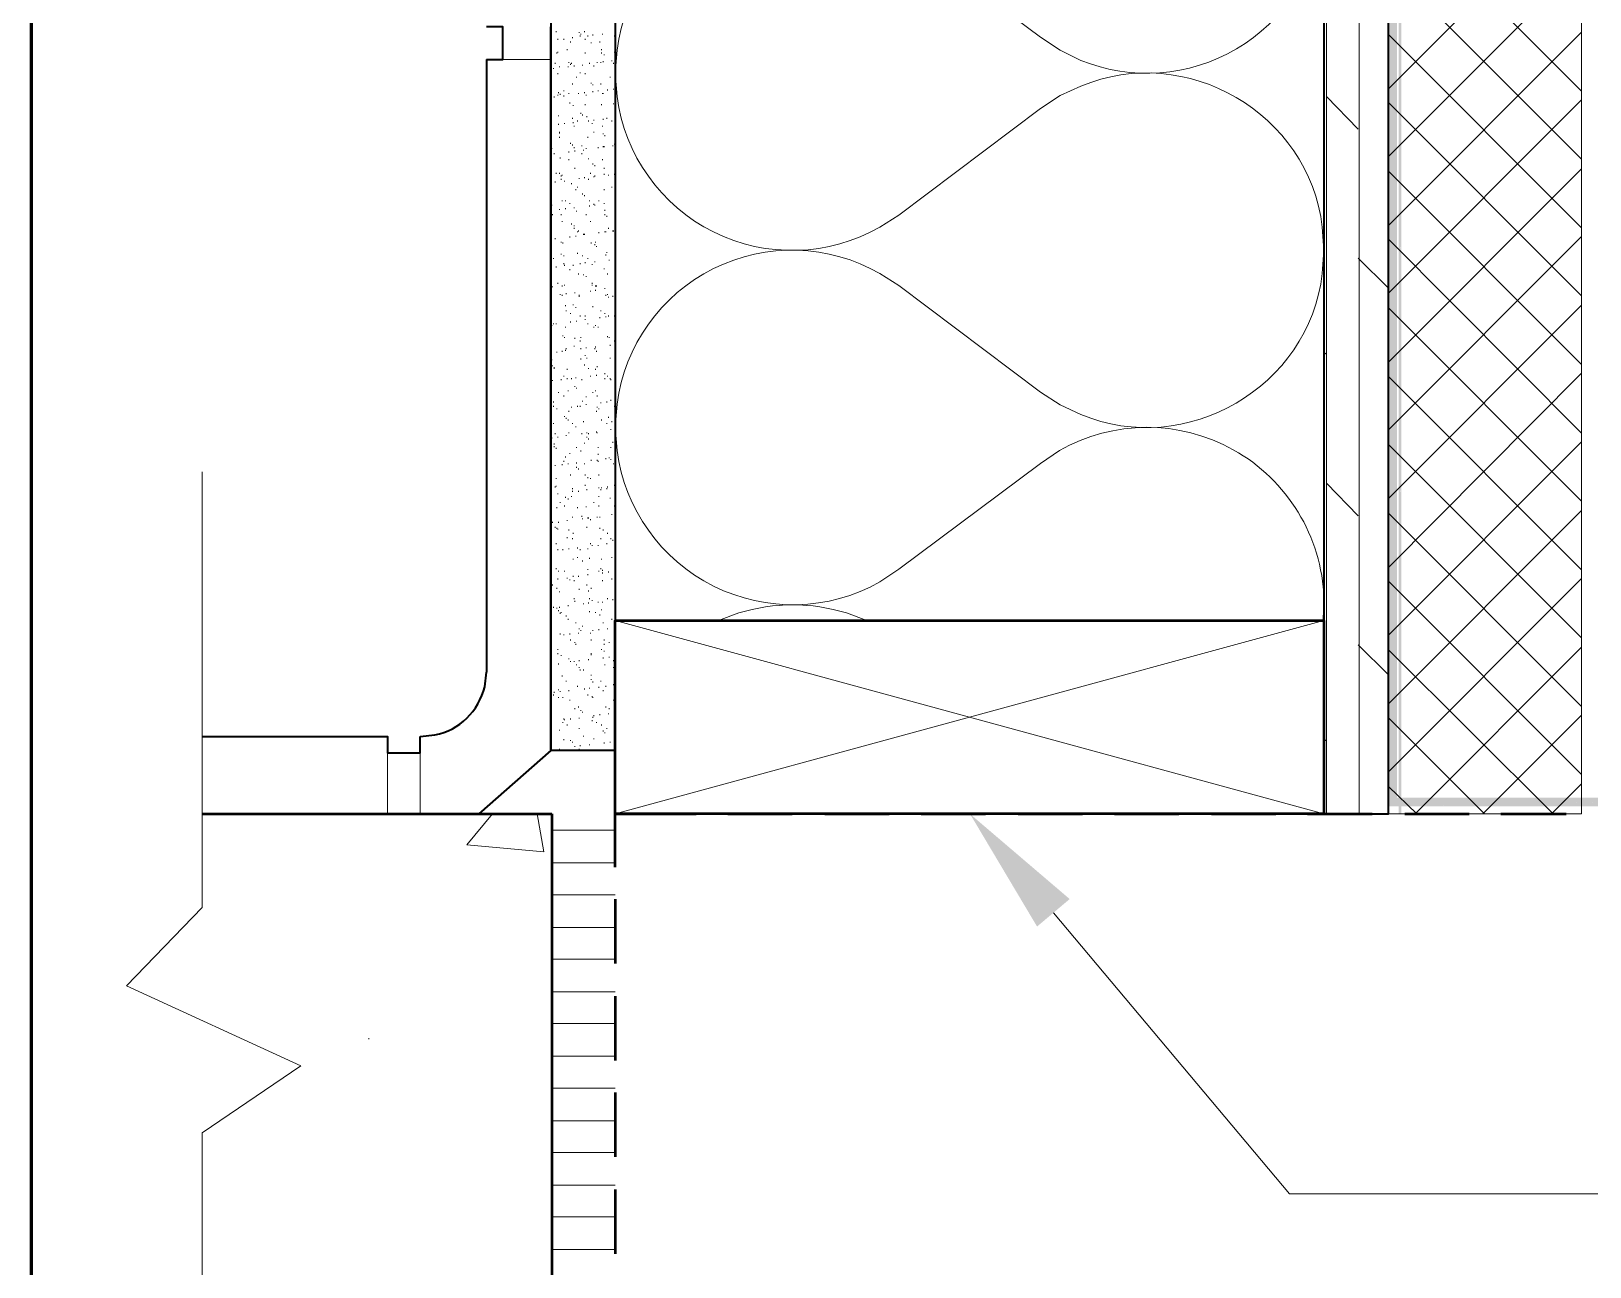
# Model space of a CAD drawing. Header units: inches. Extents: x 5 to 516, y -193 to 129.
# Drawn here: x 14.901 to 16.917, y -168.171 to -166.574 of the extents above; entities that cross this region are included whole.
import ezdxf

# ---------------------------------------------------------------- set-up
doc = ezdxf.new("R2010")
doc.units = ezdxf.units.IN
doc.header["$MEASUREMENT"] = 0
doc.layers.add('PDF7_Geometry', color=7, linetype='Continuous')
doc.layers.add('PDF7_Solid Fills', color=7, linetype='Continuous')

msp = doc.modelspace()

# ---------------------------------------------------------------- hatches: boundary and pattern name
at = {"layer": 'PDF7_Solid Fills', "transparency": 33554559}
for points in [[(16.6579946, -167.5757836), (16.6679946, -167.5646725), (16.6679953, -164.9446706), (16.6579946, -164.9446723)], [(16.6913288, -165.1424497), (16.6879955, -165.1413385), (16.670219, -165.1535597), (16.6735518, -167.5857827), (16.673551, -165.155783)]]:
    msp.add_hatch(color=256, dxfattribs=at).paths.add_polyline_path(points)

# ---------------------------------------------------------------- linework, layer by layer
at = {"layer": 'PDF7_Geometry', "lineweight": 60}
msp.add_lwpolyline([(59.9013316, -193.1846724), (59.9013316, -163.1857822), (14.901328, -163.1857822), (14.901328, -193.1846724)], dxfattribs=at)
at = {"layer": 'PDF7_Geometry', "lineweight": 35}
for points in [[(15.573549, -163.7202264), (15.573549, -167.5035601)], [(15.6568823, -163.7202273), (15.6568823, -167.503561), (15.573549, -167.503561), (15.573549, -166.5680053)], [(16.573549, -163.7202264), (16.573549, -167.5857824), (16.6568824, -167.5857824), (16.6568824, -163.7202264)], [(15.4902182, -166.6102277), (15.5113293, -166.6102277), (15.5113293, -166.5680055), (15.4902182, -166.5680055)], [(15.4902156, -166.6102277), (15.4902156, -167.40245)], [(15.4879958, -167.4213372), (15.490218, -167.4024483)], [(15.1235507, -167.4857819), (15.3624396, -167.4857819), (15.3624396, -167.506893), (15.4046619, -167.506893), (15.4046619, -167.4857819)], [(15.4046624, -167.4857816), (15.4235513, -167.4835594)], [(15.573549, -167.503561), (15.4802156, -167.5857832)]]:
    msp.add_lwpolyline(points, dxfattribs=at)
at = {"layer": 'PDF7_Geometry', "lineweight": 15}
for points in [[(16.5768856, -167.5857821), (16.5768856, -163.7202261)], [(16.6191039, -167.5857821), (16.6191039, -163.7202261)], [(16.6568824, -163.7202264), (16.6568824, -167.5857824), (16.9068824, -167.5857824), (16.9068824, -163.7202264)], [(16.6568824, -166.648004), (16.9068824, -166.398004)], [(16.9068824, -166.6513383), (16.6568824, -166.4013383)], [(16.6568824, -166.7357816), (16.9068824, -166.4857816)], [(16.9068824, -166.7391159), (16.6568824, -166.4891159)], [(15.5802176, -166.5746714), (15.5802176, -166.5735603)], [(15.5824375, -166.5846721), (15.5824375, -166.583561)], [(15.5902183, -166.5846721), (15.5902183, -166.583561)], [(15.5991069, -166.5880042), (15.5991069, -166.586893)], [(15.6013267, -166.58245), (15.6013267, -166.5813388)], [(15.6102153, -166.5757836), (15.6102153, -166.5746724)], [(15.6113275, -166.5802278), (15.6113275, -166.5791167)], [(15.6124397, -166.5780034), (15.6124397, -166.5768923)], [(15.6168839, -166.5746714), (15.6168839, -166.5735603)], [(15.6179961, -166.5846721), (15.6179961, -166.583561)], [(15.6213282, -166.5802278), (15.6213282, -166.5791167)], [(15.6257725, -166.5891164), (15.6257725, -166.5880052)], [(15.6279969, -166.5791156), (15.6279969, -166.5780045)], [(15.6368854, -166.5880042), (15.6368854, -166.586893)], [(15.6402174, -166.5780034), (15.6402174, -166.5768923)], [(15.6557746, -166.5802278), (15.6557746, -166.5791167)], [(16.6568824, -166.8246714), (16.9068824, -166.5746714)], [(16.9068824, -166.8280035), (16.6568824, -166.5780034)], [(15.5113293, -166.6102277), (15.5735515, -166.6102277)], [(15.5813298, -166.6024491), (15.5813298, -166.601338)], [(15.5824375, -166.6013369), (15.5824375, -166.6002258)], [(15.5946626, -166.5980049), (15.5946626, -166.5968938)], [(15.6179961, -166.6024491), (15.6179961, -166.601338)], [(15.6391053, -166.5980049), (15.6391053, -166.5968938)], [(15.6391053, -166.6024491), (15.6391053, -166.601338)], [(15.6424373, -166.6046713), (15.6424373, -166.6035602)], [(15.652438, -166.6124499), (15.652438, -166.6113388)], [(15.6557746, -166.6013369), (15.6557746, -166.6002258)], [(15.5768856, -166.6224483), (15.5768856, -166.6213372)], [(15.5791054, -166.6157819), (15.5791054, -166.6146708)], [(15.5824375, -166.6291147), (15.5824375, -166.6280036)], [(15.5846619, -166.6202262), (15.5846619, -166.6191151)], [(15.5957703, -166.6202262), (15.5957703, -166.6191151)], [(15.5968825, -166.614672), (15.5968825, -166.6135609)], [(15.5991069, -166.6168941), (15.5991069, -166.615783)], [(15.6002191, -166.6157819), (15.6002191, -166.6146708)], [(15.6035511, -166.6191163), (15.6035511, -166.6180052)], [(15.6113275, -166.6280048), (15.6113275, -166.6268937)], [(15.6146595, -166.6180041), (15.6146595, -166.616893)], [(15.6179961, -166.6291147), (15.6179961, -166.6280036)], [(15.6235481, -166.6157819), (15.6235481, -166.6146708)], [(15.6291045, -166.6191163), (15.6291045, -166.6180052)], [(15.6335488, -166.614672), (15.6335488, -166.6135609)], [(15.6379931, -166.614672), (15.6379931, -166.6135609)], [(15.6413296, -166.6135598), (15.6413296, -166.6124487)], [(15.6546624, -166.6157819), (15.6546624, -166.6146708)], [(15.6568823, -166.6280048), (15.6568823, -166.6268937)], [(15.5902183, -166.6513383), (15.5902183, -166.6502272)], [(15.6013267, -166.6424498), (15.6013267, -166.6413387)], [(15.6068832, -166.633559), (15.6068832, -166.6324479)], [(15.6257725, -166.6413376), (15.6257725, -166.6402265)], [(15.6279969, -166.6435597), (15.6279969, -166.6424486)], [(15.6279969, -166.6524482), (15.6279969, -166.6513371)], [(15.634661, -166.6513383), (15.634661, -166.6502272)], [(15.6379931, -166.6424498), (15.6379931, -166.6413387)], [(15.6468816, -166.6502261), (15.6468816, -166.649115)], [(15.6502182, -166.633559), (15.6502182, -166.6324479)], [(15.6546624, -166.6491162), (15.6546624, -166.6480051)], [(15.573549, -166.6691154), (15.573549, -166.6680043)], [(15.5779932, -166.6591169), (15.5779932, -166.6580058)], [(15.5824375, -166.6568925), (15.5824375, -166.6557814)], [(15.5835497, -166.6535604), (15.5835497, -166.6524493)], [(15.5857741, -166.6557826), (15.5857741, -166.6546715)], [(15.5902183, -166.6580047), (15.5902183, -166.6568936)], [(15.5968825, -166.6546726), (15.5968825, -166.6535615)], [(15.5979947, -166.6668932), (15.5979947, -166.6657821)], [(15.6024389, -166.6702276), (15.6024389, -166.6691164)], [(15.6091076, -166.6546726), (15.6091076, -166.6535615)], [(15.6168839, -166.6535604), (15.6168839, -166.6524493)], [(15.6179961, -166.6691154), (15.6179961, -166.6680043)], [(15.6191038, -166.6568925), (15.6191038, -166.6557814)], [(15.6391053, -166.6691154), (15.6391053, -166.6680043)], [(15.6402174, -166.6546726), (15.6402174, -166.6535615)], [(15.6413296, -166.6546726), (15.6413296, -166.6535615)], [(15.6546624, -166.6680054), (15.6546624, -166.6668943)], [(16.6179962, -166.7002275), (16.5768851, -166.6580052)], [(16.6568824, -166.912449), (16.9068824, -166.662449)], [(16.9068824, -166.9157833), (16.6568824, -166.6657833)], [(15.5835497, -166.6835604), (15.5835497, -166.6824492)], [(15.6013267, -166.6868947), (15.6013267, -166.6857836)], [(15.6024389, -166.6924489), (15.6024389, -166.6913378)], [(15.6079954, -166.6902267), (15.6079954, -166.6891156)], [(15.6124397, -166.680226), (15.6124397, -166.6791149)], [(15.6146595, -166.6824504), (15.6146595, -166.6813393)], [(15.620216, -166.6846703), (15.620216, -166.6835592)], [(15.6224404, -166.6902267), (15.6224404, -166.6891156)], [(15.6291045, -166.6891146), (15.6291045, -166.6880034)], [(15.6413296, -166.6880046), (15.6413296, -166.6868935)], [(15.6457739, -166.6868947), (15.6457739, -166.6857836)], [(15.652438, -166.6902267), (15.652438, -166.6891156)], [(15.5835497, -166.694671), (15.5835497, -166.6935599)], [(15.5846619, -166.7046717), (15.5846619, -166.7035606)], [(15.5846619, -166.7057817), (15.5846619, -166.7046706)], [(15.5846619, -166.7113381), (15.5846619, -166.710227)], [(15.591326, -166.6935611), (15.591326, -166.69245)], [(15.6035511, -166.6968931), (15.6035511, -166.695782)], [(15.6213282, -166.7113381), (15.6213282, -166.710227)], [(15.6268847, -166.6935611), (15.6268847, -166.69245)], [(15.6291045, -166.7046717), (15.6291045, -166.7035606)], [(15.6402174, -166.6968931), (15.6402174, -166.695782)], [(15.6413296, -166.7068939), (15.6413296, -166.7057828)], [(15.6435495, -166.709116), (15.6435495, -166.7080049)], [(15.5746612, -166.7257831), (15.5746612, -166.724672)], [(15.5779932, -166.7324495), (15.5779932, -166.7313384)], [(15.5968825, -166.7302274), (15.5968825, -166.7291163)], [(15.5991069, -166.7191167), (15.5991069, -166.7180056)], [(15.6013267, -166.7213389), (15.6013267, -166.7202277)], [(15.6035511, -166.7246709), (15.6035511, -166.7235598)], [(15.6046633, -166.7291152), (15.6046633, -166.7280041)], [(15.6135519, -166.7224488), (15.6135519, -166.7213377)], [(15.6135519, -166.7324495), (15.6135519, -166.7313384)], [(15.6157717, -166.7280053), (15.6157717, -166.7268941)], [(15.6191038, -166.7257831), (15.6191038, -166.724672)], [(15.634661, -166.7246709), (15.634661, -166.7235598)], [(15.6413296, -166.723561), (15.6413296, -166.7224499)], [(15.6424373, -166.723561), (15.6424373, -166.7224499)], [(15.6535502, -166.7224488), (15.6535502, -166.7213377)], [(15.6557746, -166.7202267), (15.6557746, -166.7191155)], [(15.5857741, -166.738006), (15.5857741, -166.7368949)], [(15.5968825, -166.7402258), (15.5968825, -166.7391147)], [(15.6046633, -166.7513388), (15.6046633, -166.7502277)], [(15.6224404, -166.7391159), (15.6224404, -166.7380048)], [(15.6279969, -166.7457823), (15.6279969, -166.7446712)], [(15.6302167, -166.7480044), (15.6302167, -166.7468933)], [(15.6402174, -166.7402258), (15.6402174, -166.7391147)], [(15.6424373, -166.7513388), (15.6424373, -166.7502277)], [(16.6568824, -167.0013388), (16.9068824, -166.7513388)], [(15.5791054, -166.7691158), (15.5791054, -166.7680047)], [(15.5802176, -166.7580052), (15.5802176, -166.7568941)], [(15.5846619, -166.7580052), (15.5846619, -166.7568941)], [(15.5868818, -166.7613372), (15.5868818, -166.7602261)], [(15.5868818, -166.7657838), (15.5868818, -166.7646726)], [(15.587994, -166.7602273), (15.587994, -166.7591162)], [(15.591326, -166.7680036), (15.591326, -166.7668925)], [(15.6002191, -166.771338), (15.6002191, -166.7702268)], [(15.6102153, -166.7646716), (15.6102153, -166.7635604)], [(15.6168839, -166.7635594), (15.6168839, -166.7624483)], [(15.6224404, -166.7657838), (15.6224404, -166.7646726)], [(15.6246603, -166.7580052), (15.6246603, -166.7568941)], [(15.6291045, -166.7624494), (15.6291045, -166.7613383)], [(15.6302167, -166.7613372), (15.6302167, -166.7602261)], [(15.6424373, -166.7591151), (15.6424373, -166.758004)], [(15.6479938, -166.7602273), (15.6479938, -166.7591162)], [(15.6557746, -166.7591151), (15.6557746, -166.758004)], [(15.6568823, -166.7724479), (15.6568823, -166.7713368)], [(16.9068824, -167.0046709), (16.6568824, -166.7546708)], [(15.587994, -166.7935615), (15.587994, -166.7924504)], [(15.5924382, -166.7935615), (15.5924382, -166.7924504)], [(15.605771, -166.7791165), (15.605771, -166.7780054)], [(15.6079954, -166.7757822), (15.6079954, -166.7746711)], [(15.6146595, -166.7846707), (15.6146595, -166.7835596)], [(15.6168839, -166.7868929), (15.6168839, -166.7857818)], [(15.6235481, -166.7935615), (15.6235481, -166.7924504)], [(15.6357732, -166.7935615), (15.6357732, -166.7924504)], [(15.6424373, -166.7791165), (15.6424373, -166.7780054)], [(15.652438, -166.7757822), (15.652438, -166.7746711)], [(15.5746612, -166.7991157), (15.5746612, -166.7980046)], [(15.5757734, -166.8113386), (15.5757734, -166.8102275)], [(15.5846619, -166.8046722), (15.5846619, -166.8035611)], [(15.5868818, -166.8113386), (15.5868818, -166.8102275)], [(15.5924382, -166.80356), (15.5924382, -166.8024489)], [(15.5979947, -166.7968936), (15.5979947, -166.7957825)], [(15.6035511, -166.8024501), (15.6035511, -166.801339)], [(15.6068832, -166.8068943), (15.6068832, -166.8057832)], [(15.6191038, -166.8113386), (15.6191038, -166.8102275)], [(15.6235481, -166.8002257), (15.6235481, -166.7991146)], [(15.6291045, -166.7980058), (15.6291045, -166.7968947)], [(15.6302167, -166.7991157), (15.6302167, -166.7980046)], [(15.6435495, -166.8057821), (15.6435495, -166.804671)], [(15.6435495, -166.8113386), (15.6435495, -166.8102275)], [(15.6457739, -166.8135607), (15.6457739, -166.8124496)], [(15.587994, -166.8202271), (15.587994, -166.819116)], [(15.6002191, -166.8235592), (15.6002191, -166.8224481)], [(15.6035511, -166.8257836), (15.6035511, -166.8246725)], [(15.6035511, -166.8291156), (15.6035511, -166.8280045)], [(15.6079954, -166.8335599), (15.6079954, -166.8324488)], [(15.6091076, -166.83245), (15.6091076, -166.8313389)], [(15.6246603, -166.8202271), (15.6246603, -166.819116)], [(15.6435495, -166.8335599), (15.6435495, -166.8324488)], [(15.6446617, -166.8335599), (15.6446617, -166.8324488)], [(15.6479938, -166.8291156), (15.6479938, -166.8280045)], [(15.6535502, -166.83245), (15.6535502, -166.8313389)], [(15.6546624, -166.83245), (15.6546624, -166.8313389)], [(16.5713259, -166.8868939), (16.5735481, -166.8568939), (16.5713259, -166.8268939)], [(15.5791054, -166.8424484), (15.5791054, -166.8413373)], [(15.5868818, -166.8468927), (15.5868818, -166.8457816)], [(15.5891062, -166.8480049), (15.5891062, -166.8468938)], [(15.5979947, -166.8402263), (15.5979947, -166.8391152)], [(15.605771, -166.8391164), (15.605771, -166.8380053)], [(15.6157717, -166.8368942), (15.6157717, -166.8357831)], [(15.6168839, -166.8368942), (15.6168839, -166.8357831)], [(15.6257725, -166.8480049), (15.6257725, -166.8468938)], [(15.6302167, -166.850227), (15.6302167, -166.8491159)], [(15.6313289, -166.8468927), (15.6313289, -166.8457816)], [(15.6324411, -166.8524492), (15.6324411, -166.8513381)], [(15.6357732, -166.8346721), (15.6357732, -166.833561)], [(16.6568824, -167.0891164), (16.9068824, -166.8391164)], [(16.9068824, -167.0935607), (16.6568824, -166.8424495)], [(15.5768856, -166.8680041), (15.5768856, -166.866893)], [(15.5868818, -166.8624499), (15.5868818, -166.8613388)], [(15.5902183, -166.864672), (15.5902183, -166.8635609)], [(15.5902183, -166.8746705), (15.5902183, -166.8735594)], [(15.6079954, -166.8613377), (15.6079954, -166.8602266)], [(15.6113275, -166.8746705), (15.6113275, -166.8735594)], [(15.6146595, -166.864672), (15.6146595, -166.8635609)], [(15.6179961, -166.8735605), (15.6179961, -166.8724494)], [(15.6213282, -166.8680041), (15.6213282, -166.866893)], [(15.6302167, -166.8724484), (15.6302167, -166.8713372)], [(15.6446617, -166.8635598), (15.6446617, -166.8624487)], [(15.6457739, -166.8602278), (15.6457739, -166.8591166)], [(15.649106, -166.8702262), (15.649106, -166.8691151)], [(15.6568823, -166.8691163), (15.6568823, -166.8680052)], [(16.6568824, -166.9057826), (16.6179935, -166.8668937)], [(15.5802176, -166.8791147), (15.5802176, -166.8780036)], [(15.591326, -166.8768949), (15.591326, -166.8757838)], [(15.5979947, -166.8824491), (15.5979947, -166.881338)], [(15.6024389, -166.8768949), (15.6024389, -166.8757838)], [(15.6091076, -166.8880055), (15.6091076, -166.8868944)], [(15.6157717, -166.8891155), (15.6157717, -166.8880044)], [(15.6191038, -166.8913376), (15.6191038, -166.8902265)], [(15.6268847, -166.8757827), (15.6268847, -166.8746716)], [(15.6424373, -166.8813391), (15.6424373, -166.880228)], [(15.6468816, -166.8880055), (15.6468816, -166.8868944)], [(15.5757734, -166.9046727), (15.5757734, -166.9035615)], [(15.5824375, -166.9002261), (15.5824375, -166.899115)], [(15.5857741, -166.9146711), (15.5857741, -166.91356)], [(15.587994, -166.9035605), (15.587994, -166.9024493)], [(15.591326, -166.9024483), (15.591326, -166.9013372)], [(15.5935504, -166.9135612), (15.5935504, -166.9124501)], [(15.6046633, -166.912449), (15.6046633, -166.9113379)], [(15.6246603, -166.9102269), (15.6246603, -166.9091157)], [(15.6268847, -166.9002261), (15.6268847, -166.899115)], [(15.6268847, -166.9024483), (15.6268847, -166.9013372)], [(15.6313289, -166.9035605), (15.6313289, -166.9024493)], [(15.6313289, -166.9091169), (15.6313289, -166.9080058)], [(15.6324411, -166.9035605), (15.6324411, -166.9024493)], [(15.6435495, -166.9068925), (15.6435495, -166.9057814)], [(15.6468816, -166.9146711), (15.6468816, -166.91356)], [(15.587994, -166.9157833), (15.587994, -166.9146722)], [(15.5924382, -166.9291161), (15.5924382, -166.928005)], [(15.6024389, -166.9280039), (15.6024389, -166.9268928)], [(15.605771, -166.9313382), (15.605771, -166.9302271)], [(15.6102153, -166.9157833), (15.6102153, -166.9146722)], [(15.6102153, -166.9168933), (15.6102153, -166.9157821)], [(15.6279969, -166.930226), (15.6279969, -166.9291149)], [(15.6446617, -166.9157833), (15.6446617, -166.9146722)], [(15.6479938, -166.9180054), (15.6479938, -166.9168943)], [(15.6535502, -166.9168933), (15.6535502, -166.9157821)], [(16.6568824, -167.1780039), (16.9068824, -166.9280039)], [(16.9068824, -167.1813383), (16.6568824, -166.9313382)], [(15.5746612, -166.9546718), (15.5746612, -166.9535606)], [(15.5768856, -166.9524496), (15.5768856, -166.9513385)], [(15.5802176, -166.9524496), (15.5802176, -166.9513385)], [(15.5935504, -166.9357825), (15.5935504, -166.9346714)], [(15.5991069, -166.9391146), (15.5991069, -166.9380035)], [(15.5991069, -166.9502275), (15.5991069, -166.9491164)], [(15.6068832, -166.9491153), (15.6068832, -166.9480042)], [(15.6113275, -166.9424489), (15.6113275, -166.9413378)], [(15.6179961, -166.9424489), (15.6179961, -166.9413378)], [(15.6179961, -166.9468932), (15.6179961, -166.9457821)], [(15.6213282, -166.9524496), (15.6213282, -166.9513385)], [(15.6313289, -166.9546718), (15.6313289, -166.9535606)], [(15.6368854, -166.944671), (15.6368854, -166.9435599)], [(15.6379931, -166.9357825), (15.6379931, -166.9346714)], [(15.6435495, -166.9391146), (15.6435495, -166.9380035)], [(15.6446617, -166.9435611), (15.6446617, -166.94245)], [(15.6479938, -166.9424489), (15.6479938, -166.9413378)], [(15.6557746, -166.9424489), (15.6557746, -166.9413378)], [(15.573549, -166.9713389), (15.573549, -166.9702278)], [(15.5891062, -166.9680045), (15.5891062, -166.9668934)], [(15.591326, -166.9702267), (15.591326, -166.9691156)], [(15.5924382, -166.9568939), (15.5924382, -166.9557828)], [(15.6046633, -166.9713389), (15.6046633, -166.9702278)], [(15.6113275, -166.9746709), (15.6113275, -166.9735598)], [(15.6124397, -166.9702267), (15.6124397, -166.9691156)], [(15.6291045, -166.9568939), (15.6291045, -166.9557828)], [(15.634661, -166.9568939), (15.634661, -166.9557828)], [(15.6468816, -166.9691167), (15.6468816, -166.9680056)], [(15.6557746, -166.9746709), (15.6557746, -166.9735598)], [(15.573549, -166.9902259), (15.573549, -166.9891148)], [(15.5813298, -166.9891159), (15.5813298, -166.9880048)], [(15.587994, -166.988006), (15.587994, -166.9868949)], [(15.5924382, -166.9868938), (15.5924382, -166.9857827)], [(15.5935504, -166.9846717), (15.5935504, -166.9835606)], [(15.6035511, -166.9813373), (15.6035511, -166.9802262)], [(15.6124397, -166.9846717), (15.6124397, -166.9835606)], [(15.6179961, -166.9935602), (15.6179961, -166.9924491)], [(15.6191038, -166.9835595), (15.6191038, -166.9824484)], [(15.6302167, -166.9846717), (15.6302167, -166.9835606)], [(15.6313289, -166.9824495), (15.6313289, -166.9813384)], [(15.6324411, -166.988006), (15.6324411, -166.9868949)], [(15.6502182, -166.9802274), (15.6502182, -166.9791163)], [(16.5768856, -166.9913381), (16.5735523, -166.9891158)], [(15.5746612, -166.9991167), (15.5746612, -166.9980055)], [(15.5757734, -167.006893), (15.5757734, -167.0057819)], [(15.5779932, -167.0091151), (15.5779932, -167.008004)], [(15.5779932, -167.0102273), (15.5779932, -167.0091162)], [(15.5946626, -167.0113373), (15.5946626, -167.0102261)], [(15.6124397, -166.9980045), (15.6124397, -166.9968933)], [(15.6168839, -167.0057831), (15.6168839, -167.0046719)], [(15.620216, -166.9968945), (15.620216, -166.9957834)], [(15.6224404, -167.0102273), (15.6224404, -167.0091162)], [(15.6313289, -167.0113373), (15.6313289, -167.0102261)], [(15.6335488, -167.0080052), (15.6335488, -167.0068941)], [(15.6502182, -166.9968945), (15.6502182, -166.9957834)], [(15.5757734, -167.0257822), (15.5757734, -167.0246711)], [(15.5868818, -167.0246723), (15.5868818, -167.0235612)], [(15.5902183, -167.020228), (15.5902183, -167.0191169)], [(15.5946626, -167.0235601), (15.5946626, -167.022449)], [(15.6002191, -167.0235601), (15.6002191, -167.022449)], [(15.6046633, -167.0335608), (15.6046633, -167.0324497)], [(15.605771, -167.0224479), (15.605771, -167.0213368)], [(15.6068832, -167.035783), (15.6068832, -167.0346719)], [(15.6135519, -167.0246723), (15.6135519, -167.0235612)], [(15.6246603, -167.020228), (15.6246603, -167.0191169)], [(15.6324411, -167.0191158), (15.6324411, -167.0180047)], [(15.6435495, -167.0168937), (15.6435495, -167.0157826)], [(15.6435495, -167.0235601), (15.6435495, -167.022449)], [(15.6468816, -167.020228), (15.6468816, -167.0191169)], [(15.6502182, -167.0235601), (15.6502182, -167.022449)], [(15.6513258, -167.0246723), (15.6513258, -167.0235612)], [(16.6568824, -167.2668937), (16.9068824, -167.0157826)], [(16.9068824, -167.2702281), (16.6568824, -167.020228)], [(15.5768856, -167.05356), (15.5768856, -167.0524489)], [(15.5835497, -167.0413372), (15.5835497, -167.0402261)], [(15.5902183, -167.0457814), (15.5902183, -167.0446703)], [(15.5957703, -167.039115), (15.5957703, -167.0380039)], [(15.6146595, -167.0524501), (15.6146595, -167.051339)], [(15.6191038, -167.0468936), (15.6191038, -167.0457825)], [(15.6279969, -167.0413372), (15.6279969, -167.0402261)], [(15.6313289, -167.039115), (15.6313289, -167.0380039)], [(15.6335488, -167.0457814), (15.6335488, -167.0446703)], [(15.6379931, -167.0546722), (15.6379931, -167.0535611)], [(15.6457739, -167.05356), (15.6457739, -167.0524489)], [(15.6513258, -167.0513379), (15.6513258, -167.0502268)], [(15.5768856, -167.0591165), (15.5768856, -167.0580054)], [(15.5813298, -167.0624485), (15.5813298, -167.0613374)], [(15.591326, -167.0724493), (15.591326, -167.0713382)], [(15.5935504, -167.0746714), (15.5935504, -167.0735603)], [(15.5968825, -167.0657829), (15.5968825, -167.0646718)], [(15.6002191, -167.0602264), (15.6002191, -167.0591153)], [(15.6079954, -167.0591165), (15.6079954, -167.0580054)], [(15.6113275, -167.0591165), (15.6113275, -167.0580054)], [(15.6191038, -167.0568943), (15.6191038, -167.0557832)], [(15.6324411, -167.0657829), (15.6324411, -167.0646718)], [(15.6335488, -167.0602264), (15.6335488, -167.0591153)], [(15.6357732, -167.0624485), (15.6357732, -167.0613374)], [(15.6479938, -167.0735592), (15.6479938, -167.0724481)], [(15.6557746, -167.0591165), (15.6557746, -167.0580054)], [(15.5768856, -167.0813378), (15.5768856, -167.0802267)], [(15.5791054, -167.0946706), (15.5791054, -167.0935595)], [(15.5957703, -167.0768935), (15.5957703, -167.0757824)], [(15.5968825, -167.0935607), (15.5968825, -167.0924495)], [(15.6013267, -167.0813378), (15.6013267, -167.0802267)], [(15.605771, -167.0857821), (15.605771, -167.084671)], [(15.6135519, -167.0946706), (15.6135519, -167.0935595)], [(15.6157717, -167.0791157), (15.6157717, -167.0780046)], [(15.620216, -167.0935607), (15.620216, -167.0924495)], [(15.6224404, -167.0946706), (15.6224404, -167.0935595)], [(15.6324411, -167.0924485), (15.6324411, -167.0913373)], [(15.6335488, -167.0935607), (15.6335488, -167.0924495)], [(15.6391053, -167.0768935), (15.6391053, -167.0757824)], [(15.6457739, -167.0813378), (15.6457739, -167.0802267)], [(15.6513258, -167.0891164), (15.6513258, -167.0880053)], [(15.652438, -167.0791157), (15.652438, -167.0780046)], [(15.5746612, -167.1002271), (15.5746612, -167.0991159)], [(15.5779932, -167.1080056), (15.5779932, -167.1068945)], [(15.5779932, -167.1113377), (15.5779932, -167.1102266)], [(15.5802176, -167.1135598), (15.5802176, -167.1124487)], [(15.5824375, -167.0991171), (15.5824375, -167.098006)], [(15.5935504, -167.0968927), (15.5935504, -167.0957816)], [(15.6068832, -167.1124499), (15.6068832, -167.1113388)], [(15.6168839, -167.1068934), (15.6168839, -167.1057823)], [(15.620216, -167.0991171), (15.620216, -167.098006)], [(15.6224404, -167.101337), (15.6224404, -167.1002259)], [(15.634661, -167.1124499), (15.634661, -167.1113388)], [(15.6513258, -167.1124499), (15.6513258, -167.1113388)], [(15.6535502, -167.1057813), (15.6535502, -167.1046701)], [(16.6568824, -167.3546713), (16.9068824, -167.1046713)], [(16.9068824, -167.3580057), (16.6568824, -167.1080056)], [(15.5791054, -167.1357834), (15.5791054, -167.1346723)], [(15.587994, -167.1346712), (15.587994, -167.1335601)], [(15.5902183, -167.130227), (15.5902183, -167.1291159)], [(15.5924382, -167.1246705), (15.5924382, -167.1235594)], [(15.5957703, -167.133559), (15.5957703, -167.1324479)], [(15.5979947, -167.1202262), (15.5979947, -167.1191151)], [(15.6068832, -167.1324491), (15.6068832, -167.131338)], [(15.6124397, -167.1168942), (15.6124397, -167.1157831)], [(15.6168839, -167.133559), (15.6168839, -167.1324479)], [(15.6257725, -167.1291148), (15.6257725, -167.1280037)], [(15.6335488, -167.1291148), (15.6335488, -167.1280037)], [(15.634661, -167.1213384), (15.634661, -167.1202273)], [(15.634661, -167.130227), (15.634661, -167.1291159)], [(15.6446617, -167.1268949), (15.6446617, -167.1257838)], [(15.649106, -167.1257827), (15.649106, -167.1246716)], [(15.6513258, -167.1280048), (15.6513258, -167.1268937)], [(15.6546624, -167.133559), (15.6546624, -167.1324479)], [(15.6568823, -167.1168942), (15.6568823, -167.1157831)], [(15.1224404, -167.1435598), (15.1224404, -167.7068931), (15.0246626, -167.8080043), (15.2502181, -167.9113376), (15.1224404, -167.9980042), (15.1224404, -168.7824488)], [(15.573549, -167.148004), (15.573549, -167.1468929)], [(15.5802176, -167.1524483), (15.5802176, -167.1513372)], [(15.5991069, -167.148004), (15.5991069, -167.1468929)], [(15.6068832, -167.1380056), (15.6068832, -167.1368944)], [(15.6091076, -167.1402277), (15.6091076, -167.1391166)], [(15.6179961, -167.148004), (15.6179961, -167.1468929)], [(15.6213282, -167.1513383), (15.6213282, -167.1502272)], [(15.6246603, -167.1524483), (15.6246603, -167.1513372)], [(15.6357732, -167.148004), (15.6357732, -167.1468929)], [(15.5791054, -167.1635612), (15.5791054, -167.1624501)], [(15.5802176, -167.162449), (15.5802176, -167.1613379)], [(15.5824375, -167.1724497), (15.5824375, -167.1713386)], [(15.5924382, -167.176894), (15.5924382, -167.1757829)], [(15.6002191, -167.1757818), (15.6002191, -167.1746707)], [(15.6013267, -167.1657833), (15.6013267, -167.1646722)], [(15.6013267, -167.1691154), (15.6013267, -167.1680043)], [(15.6091076, -167.1691154), (15.6091076, -167.1680043)], [(15.6179961, -167.1613368), (15.6179961, -167.1602257)], [(15.620216, -167.1668933), (15.620216, -167.1657822)], [(15.6357732, -167.1646711), (15.6357732, -167.16356)], [(15.6357732, -167.1757818), (15.6357732, -167.1746707)], [(15.6379931, -167.1668933), (15.6379931, -167.1657822)], [(15.6391053, -167.1646711), (15.6391053, -167.16356)], [(15.6457739, -167.1657833), (15.6457739, -167.1646722)], [(15.6468816, -167.1635612), (15.6468816, -167.1624501)], [(15.6557746, -167.1613368), (15.6557746, -167.1602257)], [(16.6179962, -167.2002275), (16.5768851, -167.1580053)], [(15.5813298, -167.1902268), (15.5813298, -167.1891157)], [(15.5857741, -167.1835604), (15.5857741, -167.1824493)], [(15.591326, -167.1880047), (15.591326, -167.1868935)], [(15.5957703, -167.1791161), (15.5957703, -167.178005)], [(15.6079954, -167.1902268), (15.6079954, -167.1891157)], [(15.6191038, -167.1891146), (15.6191038, -167.1880035)], [(15.6291045, -167.1835604), (15.6291045, -167.1824493)], [(15.6357732, -167.1880047), (15.6357732, -167.1868935)], [(15.6502182, -167.1780039), (15.6502182, -167.1768928)], [(15.6557746, -167.1880047), (15.6557746, -167.1868935)], [(16.6568824, -167.4435611), (16.9068824, -167.1935611)], [(15.5757734, -167.209116), (15.5757734, -167.2080049)], [(15.5791054, -167.2157824), (15.5791054, -167.2146713)], [(15.5813298, -167.2168924), (15.5813298, -167.2157813)], [(15.5835497, -167.209116), (15.5835497, -167.2080049)], [(15.5946626, -167.2068939), (15.5946626, -167.2057828)], [(15.6013267, -167.2024496), (15.6013267, -167.2013385)], [(15.6135519, -167.2013374), (15.6135519, -167.2002263)], [(15.6146595, -167.2046718), (15.6146595, -167.2035607)], [(15.620216, -167.2157824), (15.620216, -167.2146713)], [(15.6213282, -167.2035596), (15.6213282, -167.2024485)], [(15.6224404, -167.2035596), (15.6224404, -167.2024485)], [(15.6246603, -167.2057817), (15.6246603, -167.2046706)], [(15.6335488, -167.2024496), (15.6335488, -167.2013385)], [(15.6368854, -167.2024496), (15.6368854, -167.2013385)], [(15.6368854, -167.2168924), (15.6368854, -167.2157813)], [(15.652438, -167.1991153), (15.652438, -167.1980042)], [(16.9068824, -167.4468932), (16.6568824, -167.1968932)], [(15.5802176, -167.2368938), (15.5802176, -167.2357827)], [(15.5824375, -167.2180046), (15.5824375, -167.2168935)], [(15.5946626, -167.2291152), (15.5946626, -167.2280041)], [(15.5968825, -167.2191168), (15.5968825, -167.2180057)], [(15.6013267, -167.2302274), (15.6013267, -167.2291163)], [(15.6024389, -167.223561), (15.6024389, -167.2224499)], [(15.6246603, -167.2368938), (15.6246603, -167.2357827)], [(15.6379931, -167.2302274), (15.6379931, -167.2291163)], [(15.6413296, -167.2191168), (15.6413296, -167.2180057)], [(15.6457739, -167.2368938), (15.6457739, -167.2357827)], [(15.6468816, -167.223561), (15.6468816, -167.2224499)], [(15.6513258, -167.2302274), (15.6513258, -167.2291163)], [(15.6535502, -167.2324496), (15.6535502, -167.2313384)], [(15.5824375, -167.2446702), (15.5824375, -167.243559)], [(15.5891062, -167.2446702), (15.5891062, -167.243559)], [(15.5968825, -167.2435602), (15.5968825, -167.2424491)], [(15.6024389, -167.256893), (15.6024389, -167.2557819)], [(15.6079954, -167.2546709), (15.6079954, -167.2535598)], [(15.6113275, -167.2446702), (15.6113275, -167.243559)], [(15.6213282, -167.2435602), (15.6213282, -167.2424491)], [(15.6235481, -167.2557831), (15.6235481, -167.254672)], [(15.6268847, -167.239116), (15.6268847, -167.2380048)], [(15.634661, -167.239116), (15.634661, -167.2380048)], [(15.6391053, -167.256893), (15.6391053, -167.2557819)], [(15.652438, -167.2546709), (15.652438, -167.2535598)], [(15.5802176, -167.2691159), (15.5802176, -167.2680048)], [(15.5835497, -167.2724479), (15.5835497, -167.2713368)], [(15.591326, -167.2724479), (15.591326, -167.2713368)], [(15.6146595, -167.2591151), (15.6146595, -167.258004)], [(15.6213282, -167.2702281), (15.6213282, -167.2691169)], [(15.6213282, -167.2768945), (15.6213282, -167.2757833)], [(15.6357732, -167.2724479), (15.6357732, -167.2713368)], [(15.6379931, -167.2691159), (15.6379931, -167.2680048)], [(15.6402174, -167.271338), (15.6402174, -167.2702269)], [(15.6402174, -167.2746723), (15.6402174, -167.2735612)], [(15.6479938, -167.2735601), (15.6479938, -167.272449)], [(15.5757734, -167.2902272), (15.5757734, -167.2891161)], [(15.5813298, -167.2946715), (15.5813298, -167.2935604)], [(15.5824375, -167.2824487), (15.5824375, -167.2813375)], [(15.5946626, -167.2813387), (15.5946626, -167.2802276)], [(15.5979947, -167.2835609), (15.5979947, -167.2824497)], [(15.6024389, -167.2791166), (15.6024389, -167.2780055)], [(15.6035511, -167.2846708), (15.6035511, -167.2835597)], [(15.6091076, -167.2791166), (15.6091076, -167.2780055)], [(15.6102153, -167.2957814), (15.6102153, -167.2946703)], [(15.620216, -167.2902272), (15.620216, -167.2891161)], [(15.6224404, -167.2980058), (15.6224404, -167.2968947)], [(15.6257725, -167.2946715), (15.6257725, -167.2935604)], [(15.6402174, -167.2846708), (15.6402174, -167.2835597)], [(15.652438, -167.2824487), (15.652438, -167.2813375)], [(16.6568824, -167.5313387), (16.9068824, -167.2813387)], [(16.9068824, -167.5346708), (16.6568824, -167.2846708)], [(15.5846619, -167.2991158), (15.5846619, -167.2980047)], [(15.5957703, -167.3168928), (15.5957703, -167.3157817)], [(15.6035511, -167.3080043), (15.6035511, -167.3068932)], [(15.6046633, -167.3113386), (15.6046633, -167.3102275)], [(15.6157717, -167.3146707), (15.6157717, -167.3135596)], [(15.6224404, -167.3135608), (15.6224404, -167.3124497)], [(15.6235481, -167.3080043), (15.6235481, -167.3068932)], [(15.6268847, -167.3102264), (15.6268847, -167.3091153)], [(15.634661, -167.3124486), (15.634661, -167.3113375)], [(15.6402174, -167.3124486), (15.6402174, -167.3113375)], [(15.6468816, -167.3080043), (15.6468816, -167.3068932)], [(15.6535502, -167.3091165), (15.6535502, -167.3080054)], [(15.5768856, -167.319115), (15.5768856, -167.3180039)], [(15.5813298, -167.3202272), (15.5813298, -167.319116)], [(15.5835497, -167.3235592), (15.5835497, -167.3224481)], [(15.5846619, -167.319115), (15.5846619, -167.3180039)], [(15.5857741, -167.3268936), (15.5857741, -167.3257824)], [(15.5868818, -167.3257836), (15.5868818, -167.3246725)], [(15.5935504, -167.3302279), (15.5935504, -167.3291168)], [(15.5957703, -167.3346721), (15.5957703, -167.333561)], [(15.6235481, -167.3246714), (15.6235481, -167.3235603)], [(15.6313289, -167.3257836), (15.6313289, -167.3246725)], [(15.6368854, -167.3291157), (15.6368854, -167.3280046)], [(15.6391053, -167.3224493), (15.6391053, -167.3213382)], [(15.652438, -167.3346721), (15.652438, -167.333561)], [(15.6557746, -167.3368943), (15.6557746, -167.3357832)], [(16.573549, -167.5857821), (15.6568823, -167.3357821)], [(16.573549, -167.3357821), (15.6568823, -167.5857821)], [(15.5857741, -167.3535614), (15.5857741, -167.3524503)], [(15.5902183, -167.3546713), (15.5902183, -167.3535602)], [(15.5979947, -167.3535614), (15.5979947, -167.3524503)], [(15.605771, -167.3391164), (15.605771, -167.3380053)], [(15.6091076, -167.3524492), (15.6091076, -167.3513381)], [(15.6102153, -167.3468927), (15.6102153, -167.3457816)], [(15.6124397, -167.3491171), (15.6124397, -167.348006)], [(15.6146595, -167.3435607), (15.6146595, -167.3424496)], [(15.6246603, -167.3524492), (15.6246603, -167.3513381)], [(15.6279969, -167.3491171), (15.6279969, -167.348006)], [(15.6357732, -167.3480049), (15.6357732, -167.3468938)], [(15.6413296, -167.3391164), (15.6413296, -167.3380053)], [(15.6468816, -167.3468927), (15.6468816, -167.3457816)], [(15.5824375, -167.3735606), (15.5824375, -167.3724495)], [(15.5991069, -167.3613377), (15.5991069, -167.3602266)], [(15.6046633, -167.3646721), (15.6046633, -167.3635609)], [(15.605771, -167.3668942), (15.605771, -167.3657831)], [(15.6257725, -167.3613377), (15.6257725, -167.3602266)], [(15.6391053, -167.3735606), (15.6391053, -167.3724495)], [(15.6424373, -167.3613377), (15.6424373, -167.3602266)], [(15.6424373, -167.3668942), (15.6424373, -167.3657831)], [(15.6424373, -167.3757827), (15.6424373, -167.3746716)], [(15.649106, -167.3646721), (15.649106, -167.3635609)], [(16.6568824, -167.4057826), (16.6179935, -167.3668937)], [(16.8702161, -167.5857821), (16.6568828, -167.3735599)], [(16.6913288, -167.5857821), (16.9068844, -167.3702265)], [(15.5824375, -167.3791148), (15.5824375, -167.3780037)], [(15.5835497, -167.3924498), (15.5835497, -167.3913387)], [(15.5868818, -167.3813392), (15.5868818, -167.3802281)], [(15.5968825, -167.3857834), (15.5968825, -167.3846723)], [(15.5991069, -167.3891155), (15.5991069, -167.3880044)], [(15.6035511, -167.3891155), (15.6035511, -167.3880044)], [(15.6068832, -167.3935598), (15.6068832, -167.3924487)], [(15.6102153, -167.3880056), (15.6102153, -167.3868945)], [(15.6102153, -167.3968941), (15.6102153, -167.395783)], [(15.6224404, -167.3868934), (15.6224404, -167.3857823)], [(15.6257725, -167.3791148), (15.6257725, -167.3780037)], [(15.6257725, -167.380227), (15.6257725, -167.3791159)], [(15.6413296, -167.3846712), (15.6413296, -167.3835601)], [(15.6435495, -167.3935598), (15.6435495, -167.3924487)], [(15.649106, -167.3835591), (15.649106, -167.3824479)], [(15.6546624, -167.3880056), (15.6546624, -167.3868945)], [(15.6546624, -167.3968941), (15.6546624, -167.395783)], [(15.587994, -167.4080048), (15.587994, -167.4068937)], [(15.5935504, -167.4146712), (15.5935504, -167.41356)], [(15.6113275, -167.4002262), (15.6113275, -167.3991151)], [(15.6157717, -167.4002262), (15.6157717, -167.3991151)], [(15.6257725, -167.4068926), (15.6257725, -167.4057815)], [(15.6257725, -167.412449), (15.6257725, -167.4113379)], [(15.6279969, -167.4157834), (15.6279969, -167.4146722)], [(15.6379931, -167.4146712), (15.6379931, -167.41356)], [(15.5768856, -167.4324505), (15.5768856, -167.4313394)], [(15.5779932, -167.4291161), (15.5779932, -167.428005)], [(15.5835497, -167.4257818), (15.5835497, -167.4246707)], [(15.5835497, -167.4357825), (15.5835497, -167.4346714)], [(15.5891062, -167.4357825), (15.5891062, -167.4346714)], [(15.5968825, -167.426894), (15.5968825, -167.4257829)], [(15.5979947, -167.4391146), (15.5979947, -167.4380035)], [(15.6079954, -167.4213376), (15.6079954, -167.4202264)], [(15.6168839, -167.4246719), (15.6168839, -167.4235608)], [(15.6213282, -167.4324505), (15.6213282, -167.4313394)], [(15.6235481, -167.4235597), (15.6235481, -167.4224486)], [(15.6268847, -167.4346703), (15.6268847, -167.4335592)], [(15.6279969, -167.4357825), (15.6279969, -167.4346714)], [(15.6357732, -167.4224498), (15.6357732, -167.4213386)], [(15.6413296, -167.426894), (15.6413296, -167.4257829)], [(15.6446617, -167.4213376), (15.6446617, -167.4202264)], [(15.6546624, -167.4191154), (15.6546624, -167.4180043)], [(15.6546624, -167.4391146), (15.6546624, -167.4380035)], [(15.6046633, -167.4502275), (15.6046633, -167.4491164)], [(15.6091076, -167.4480054), (15.6091076, -167.4468943)], [(15.6124397, -167.4524497), (15.6124397, -167.4513386)], [(15.6146595, -167.4546718), (15.6146595, -167.4535607)], [(15.6291045, -167.4591161), (15.6291045, -167.4580049)], [(15.6368854, -167.4580039), (15.6368854, -167.4568928)], [(15.6446617, -167.4480054), (15.6446617, -167.4468943)], [(15.6479938, -167.4568939), (15.6479938, -167.4557828)], [(15.649106, -167.4502275), (15.649106, -167.4491164)], [(16.7791064, -167.5857821), (16.9068842, -167.4580043)], [(15.5846619, -167.4780053), (15.5846619, -167.4768942)], [(15.5891062, -167.4680046), (15.5891062, -167.4668935)], [(15.5902183, -167.4635603), (15.5902183, -167.4624492)], [(15.591326, -167.4646725), (15.591326, -167.4635614)], [(15.5946626, -167.4713389), (15.5946626, -167.4702278)], [(15.5991069, -167.4635603), (15.5991069, -167.4624492)], [(15.6102153, -167.4624481), (15.6102153, -167.461337)], [(15.6102153, -167.4757832), (15.6102153, -167.4746721)], [(15.6268847, -167.4657825), (15.6268847, -167.4646713)], [(15.6279969, -167.4613382), (15.6279969, -167.4602271)], [(15.6324411, -167.4680046), (15.6324411, -167.4668935)], [(15.6391053, -167.4713389), (15.6391053, -167.4702278)], [(15.6413296, -167.4791152), (15.6413296, -167.4780041)], [(15.6457739, -167.4757832), (15.6457739, -167.4746721)], [(16.7813263, -167.5857821), (16.6568818, -167.4613376)], [(15.5902183, -167.4902259), (15.5902183, -167.4891148)], [(15.5991069, -167.4913381), (15.5991069, -167.490227)], [(15.6013267, -167.4935602), (15.6013267, -167.4924491)], [(15.6046633, -167.4991167), (15.6046633, -167.4980056)], [(15.6113275, -167.4980045), (15.6113275, -167.4968934)], [(15.6157717, -167.4857816), (15.6157717, -167.4846705)], [(15.6235481, -167.4968946), (15.6235481, -167.4957835)], [(15.6291045, -167.489116), (15.6291045, -167.4880049)], [(15.6424373, -167.4946702), (15.6424373, -167.4935591)], [(15.6435495, -167.4813374), (15.6435495, -167.4802263)], [(15.6502182, -167.4935602), (15.6502182, -167.4924491)], [(15.6557746, -167.4924503), (15.6557746, -167.4913392)], [(16.5768856, -167.4913381), (16.5735523, -167.4891159)], [(15.3624396, -167.506893), (15.3624396, -167.5857819)], [(15.4046624, -167.506893), (15.4046624, -167.5857819)], [(15.5846619, -167.5024488), (15.5846619, -167.5013377)], [(15.6002191, -167.503561), (15.6002191, -167.5024498)], [(15.6102153, -167.5024488), (15.6102153, -167.5013377)], [(15.6446617, -167.503561), (15.6446617, -167.5024498)], [(15.6468816, -167.503561), (15.6468816, -167.5024498)], [(16.6935487, -167.5857821), (16.656882, -167.5502265)], [(16.8679962, -167.5857821), (16.9068851, -167.5468932)], [(15.4979965, -167.5857821), (15.4646631, -167.6257821), (15.5646632, -167.634671), (15.5557743, -167.5857821)], [(15.5746612, -167.6068935), (15.6568834, -167.6068935)], [(15.5746612, -167.6491163), (15.6568834, -167.6491163)], [(15.5746612, -167.6902268), (15.6568834, -167.6902268)], [(16.2235508, -167.7135603), (16.5291064, -168.0768937), (18.5779954, -168.0768937)], [(15.5746612, -167.7324496), (15.6568834, -167.7324496)], [(15.5746612, -167.7735602), (15.6568834, -167.7735602)], [(15.5746612, -167.8157829), (15.6568834, -167.8157829)], [(15.5746612, -167.8568935), (15.6568834, -167.8568935)], [(15.3379939, -167.876895), (15.3379939, -167.8757838)], [(15.5746612, -167.8991163), (15.6568834, -167.8991163)], [(15.5746612, -167.9402268), (15.6568834, -167.9402268)], [(15.5746612, -167.9824496), (15.6568834, -167.9824496)], [(15.5746612, -168.0235602), (15.6568834, -168.0235602)], [(15.5746612, -168.065783), (15.6568834, -168.065783)], [(15.5746612, -168.1068935), (15.6568834, -168.1068935)], [(15.5746612, -168.1491163), (15.6568834, -168.1491163)]]:
    msp.add_lwpolyline(points, dxfattribs=at)
for points in [[(16.5713259, -166.3691155), (16.5735481, -166.3980044), (16.5713259, -166.4280044, -0.492189274), (16.2591037, -166.6113378), (16.232437, -166.5980044), (16.2068814, -166.5813378), (16.0235481, -166.4446711), (15.9991037, -166.4280044, 0.531193121), (15.6591036, -166.5980044), (15.6568814, -166.6280044), (15.6591036, -166.6580044, 0.533686015), (15.9991037, -166.8268933), (16.0235481, -166.8113378), (16.2068814, -166.6735605), (16.232437, -166.6568938), (16.2591037, -166.6446716)], [(16.5724414, -167.3357821), (16.5735525, -167.3068932, 0.563768647), (16.2313302, -167.1157821), (16.2068814, -167.1324495), (16.0235481, -167.2691161), (15.9991037, -167.2857828, -0.531176807), (15.6591036, -167.1157828), (15.6568814, -167.0857828), (15.6591036, -167.0557828, -0.533686015), (15.9991037, -166.8868939), (16.0235481, -166.9024494), (16.2068814, -167.0402272), (16.232437, -167.0568939), (16.2591037, -167.0691161)], [(15.9824393, -167.3357821), (15.9557727, -167.3257821, 0.149900023), (15.8168838, -167.3257821), (15.7902171, -167.3357821)]]:
    msp.add_lwpolyline(points, format="xyb", dxfattribs=at)
for points in [[(15.6424373, -166.7957825), (15.6424373, -166.7968936)], [(15.649106, -166.9691156), (15.649106, -166.9702267)], [(15.6079954, -167.2413392), (15.6079954, -167.2424503)], [(15.5857741, -167.4268928), (15.5857741, -167.428004)], [(15.573549, -167.5024498), (15.573549, -167.503561)]]:
    msp.add_lwpolyline(points, close=True, dxfattribs=at)
at = {"layer": 'PDF7_Geometry', "lineweight": 50}
msp.add_lwpolyline([(15.6568823, -167.5857821), (15.6568823, -167.3357821), (16.573549, -167.3357821), (16.573549, -167.5857821)], close=True, dxfattribs=at)
for points in [[(15.123548, -167.5857821), (15.5746592, -167.5857821)], [(15.5746612, -167.5857821), (15.5746612, -168.2524488), (15.12355, -168.2524488)], [(15.6568823, -167.654671), (15.6568823, -167.5857821), (15.7613268, -167.5857821)], [(15.8024399, -167.5857821), (15.8857732, -167.5857821)], [(15.927996, -167.5857821), (16.0113293, -167.5857821)], [(16.0524399, -167.5857821), (16.1357732, -167.5857821)], [(16.177996, -167.5857821), (16.2613293, -167.5857821)], [(16.3024399, -167.5857821), (16.3857732, -167.5857821)], [(16.427996, -167.5857821), (16.5113294, -167.5857821)], [(16.5524399, -167.5857821), (16.6357733, -167.5857821)], [(16.677996, -167.5857821), (16.7613294, -167.5857821)], [(16.8024399, -167.5857821), (16.8868844, -167.5857821)], [(15.6568823, -167.6957833), (15.6568823, -167.7791166)], [(15.6568823, -167.8213394), (15.6568823, -167.9046727)], [(15.6568823, -167.9457833), (15.6568823, -168.0291166)], [(15.6568823, -168.0713394), (15.6568823, -168.1546728)]]:
    msp.add_lwpolyline(points, dxfattribs=at)
at = {"layer": 'PDF7_Geometry', "lineweight": 15}
for points in [[(16.5713259, -166.8268939), (16.5544185, -166.6798939), (16.3952704, -166.5875049), (16.2591037, -166.6446716)], [(16.2591037, -167.0691161), (16.3952518, -167.1262828), (16.5544185, -167.0338939), (16.5713259, -166.8868939)]]:
    msp.add_open_spline(points, degree=3, dxfattribs=at)
at = {"layer": 'PDF7_Geometry', "lineweight": 35}
msp.add_open_spline([(15.4235513, -167.4835594), (15.4559772, -167.4774668), (15.4797365, -167.4527076), (15.4879958, -167.4213372)], degree=3, dxfattribs=at)
at = {"layer": 'PDF7_Solid Fills', "lineweight": 50, "transparency": 33554559}
for points in [[(16.6702152, -165.1535603), (16.6735485, -167.5857827), (16.6702152, -167.5857827)], [(17.212438, -167.5646707), (16.6579935, -167.5757818), (16.6679935, -167.5646707)], [(17.2191066, -167.5757836), (17.21244, -167.5646725), (16.6579955, -167.5757836)], [(16.2024372, -167.7313374), (16.1157705, -167.5857818), (16.2446594, -167.6957818)]]:
    msp.add_solid(points, dxfattribs=at)

doc.saveas('drawing.dxf')
